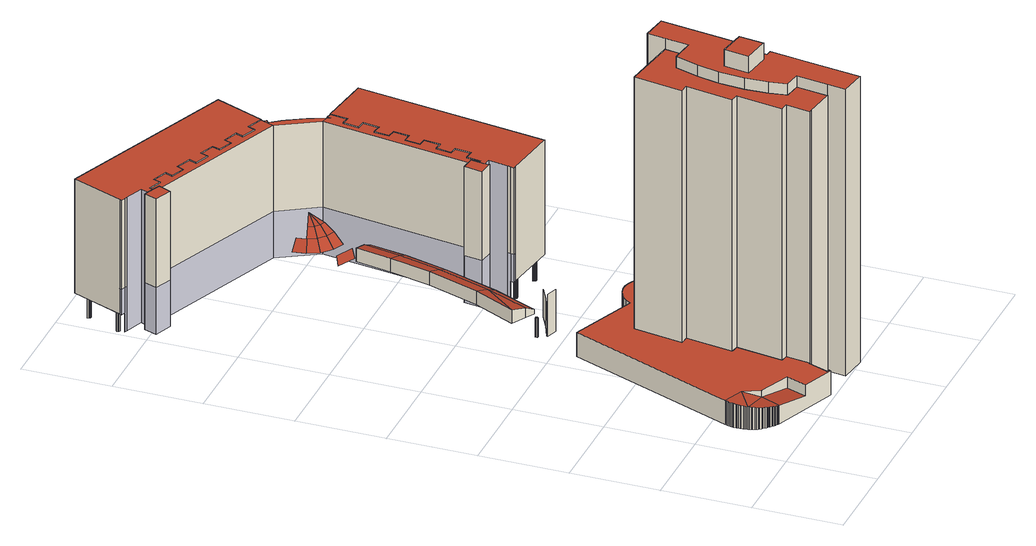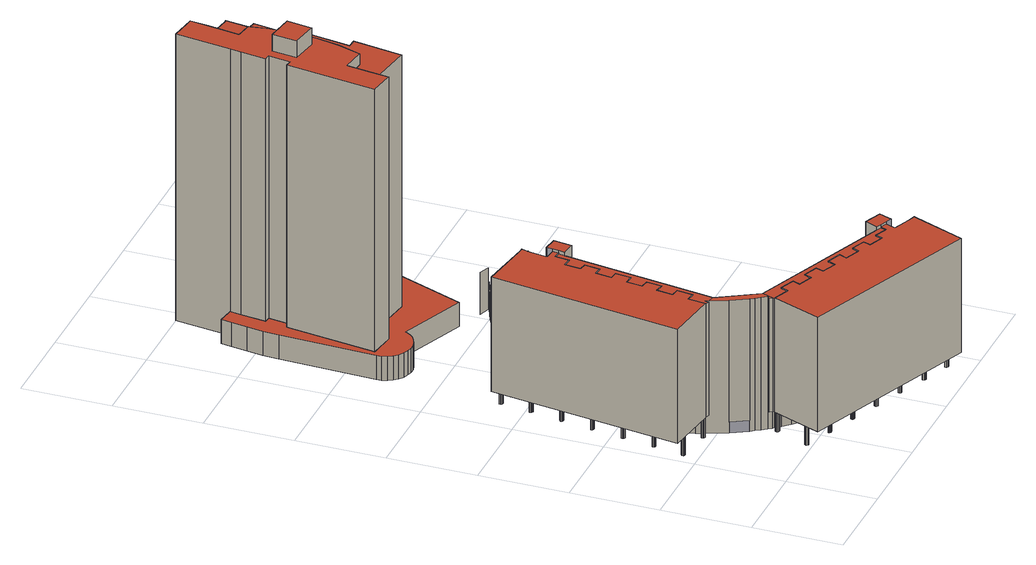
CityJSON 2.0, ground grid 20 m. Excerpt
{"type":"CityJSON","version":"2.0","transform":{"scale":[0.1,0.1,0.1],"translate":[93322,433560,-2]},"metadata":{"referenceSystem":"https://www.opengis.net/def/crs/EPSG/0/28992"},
"CityObjects":{
"building1":{"type":"Building","attributes":{"measuredHeight":71.84,"yearOfConstruction":1994},"address":[{"CountryName":"Nederland","LocalityName":"Rotterdam","ThoroughfareNumber":"3","ThoroughfareName":"Meierijstraat","PostalCode":"3083BA"}],"children":["building1-1","building1-2","building1-3"]},
"building1-1":{"type":"BuildingPart","attributes":{"measuredHeight":71.84},"parents":["building1"],"geometry":[{"type":"Solid","lod":"2","boundaries":[[[[0,1,2,3]],[[4,5,6,7]],[[5,8,9,6]],[[10,11,12,13]],[[14,10,13,15]],[[16,17,18,19]],[[20,21,22,23]],[[24,25,26,27,28]],[[24,29,30,25]],[[29,31,32,30]],[[33,34,35,36]],[[11,37,38,12]],[[39,27,26,40]],[[41,42,39,40,43]],[[43,44,45,41]],[[44,20,23,45]],[[9,8,46,47,48]],[[49,48,47,50]],[[21,16,19,22]],[[17,33,36,18]],[[34,49,50,35]],[[1,4,7,2]],[[37,14,15,38]],[[31,0,3,32]],[[15,13,12,38]],[[16,21,20,44,43,40,26,25,30,32,3,2,7,6,9,48,49,34,33,17],[11,10,14,37]],[[51,52,28,27,39,42,53,54,55,56,57,58,59,60,61,62,63,64,65,66]],[[66,65,1,0]],[[52,51,31,29]],[[64,63,5,4]],[[62,61,46,8]],[[63,62,8,5]],[[51,66,0,31]],[[65,64,4,1]],[[50,47,46,61,60]],[[60,59,35,50]],[[59,58,36,35]],[[58,57,18,36]],[[57,56,19,18]],[[56,55,22,19]],[[28,52,29,24]],[[54,53,45,23]],[[53,42,41,45]],[[55,54,23,22]]]],"semantics":{"surfaces":[{"type":"WallSurface"},{"type":"RoofSurface"},{"type":"GroundSurface"},{"type":"ClosureSurface"}],"values":[[0,0,0,0,0,0,0,0,0,0,0,0,0,0,0,0,0,0,0,0,0,0,0,0,1,1,2,3,3,3,3,3,3,3,3,3,3,3,3,3,3,3,3,3]]}}]},
"building1-2":{"type":"BuildingPart","attributes":{"measuredHeight":65.3},"parents":["building1"],"geometry":[{"type":"Solid","lod":"2","boundaries":[[[[67,68,69,70,71]],[[71,42,41,67]],[[72,73,74,75]],[[46,76,77,47]],[[76,72,75,77]],[[73,78,79,74]],[[78,80,81,79]],[[80,82,83,81]],[[82,84,85,83]],[[84,69,68,85]],[[75,74,79,81,83,85,68,67,41,45,23,22,19,18,36,35,50,47,77]],[[54,53,42,71,70,86,87,88,89,90,91,92,61,60,59,58,57,56,55]],[[58,59,35,36]],[[46,47,50,60,61]],[[59,60,50,35]],[[53,54,23,45]],[[57,58,36,18]],[[61,92,76,46]],[[92,91,72,76]],[[91,90,73,72]],[[55,56,19,22]],[[54,55,22,23]],[[88,87,82,80]],[[90,89,78,73]],[[89,88,80,78]],[[87,86,84,82]],[[86,70,69,84]],[[42,53,45,41]],[[56,57,18,19]]]],"semantics":{"surfaces":[{"type":"WallSurface"},{"type":"RoofSurface"},{"type":"GroundSurface"},{"type":"ClosureSurface"}],"values":[[0,0,0,0,0,0,0,0,0,0,1,2,3,3,3,3,3,3,3,3,3,3,3,3,3,3,3,3,3]]}}]},
"building1-3":{"type":"BuildingPart","attributes":{"measuredHeight":5.75},"parents":["building1"],"geometry":[{"type":"Solid","lod":"2","boundaries":[[[[93,94,95]],[[96,97,98,99]],[[100,101,102,103]],[[104,105,106,107]],[[108,109,110,111]],[[112,113,114,115]],[[113,116,117,114]],[[118,119,120,121]],[[122,118,121,123]],[[124,108,111,125]],[[126,70,69,127]],[[128,129,130,131]],[[132,133,134,135,136]],[[137,138,139,140,141,142]],[[139,96,99,140]],[[97,126,127,98]],[[119,124,125,120]],[[143,100,103,144]],[[105,145,146,106]],[[147,148,149,150]],[[148,112,115,149]],[[101,104,107,102]],[[151,122,123,152]],[[116,153,154,117]],[[28,147,150,24]],[[153,143,144,154]],[[145,151,152,146]],[[109,133,132,110]],[[155,156,157,158]],[[159,160,161,162]],[[163,164,165,166]],[[156,167,168,157]],[[160,169,170,161]],[[171,138,137,172]],[[167,173,174,168]],[[173,175,176,174]],[[177,178,179,180]],[[181,182,183,184]],[[185,186,187,188]],[[189,185,188,190]],[[191,192,193,194]],[[195,196,197,198]],[[182,199,200,183]],[[141,201,202,142]],[[178,128,131,179]],[[203,204,205,206]],[[129,171,172,130]],[[186,177,180,187]],[[192,159,162,193]],[[207,208,209,210]],[[164,155,158,165]],[[175,211,212,176]],[[201,93,95,202]],[[134,195,198,135]],[[208,203,206,209]],[[196,213,214,197]],[[213,215,216,214]],[[217,207,210,218]],[[215,219,220,216]],[[199,191,194,200]],[[204,163,166,205]],[[219,181,184,220]],[[169,221,222,170]],[[221,217,218,222]],[[211,189,190,212]],[[95,94,218]],[[218,94,135,198,197,214,216,220,184,183,200,194,193,162,161,170,222]],[[137,95,218,210,209,206,205,166,165,158,157,168,174,176,212,190,188,187,180,179,131,130,172]],[[142,202,95,137]],[[110,132,136,135,94,93,201,141,140,99,98,127,69,84,82,80,78,73,72,76,46,8,5,4,1,0,31,29,24,150,149,115,114,117,154,144,103,102,107,106,146,152,123,121,120,125,111]],[[138,171,129,128,178,177,186,185,189,211,175,173,167,156,155,164,163,204,203,208,207,217,221,169,160,159,192,191,199,182,181,219,215,213,196,195,134,133,109,108,124,119,118,122,151,145,105,104,101,100,143,153,116,113,112,148,147,28,52,51,66,65,64,63,62,61,92,91,90,89,88,87,86,70,126,97,96,139]],[[66,51,31,0]],[[87,88,80,82]],[[70,86,84,69]],[[91,92,76,72]],[[86,87,82,84]],[[89,90,73,78]],[[90,91,72,73]],[[65,66,0,1]],[[92,61,46,76]],[[88,89,78,80]],[[62,63,5,8]],[[64,65,1,4]],[[52,28,24,29]],[[63,64,4,5]],[[51,52,29,31]],[[61,62,8,46]]]],"semantics":{"surfaces":[{"type":"WallSurface"},{"type":"RoofSurface"},{"type":"GroundSurface"},{"type":"ClosureSurface"}],"values":[[0,0,0,0,0,0,0,0,0,0,0,0,0,0,0,0,0,0,0,0,0,0,0,0,0,0,0,0,0,0,0,0,0,0,0,0,0,0,0,0,0,0,0,0,0,0,0,0,0,0,0,0,0,0,0,0,0,0,0,0,0,0,0,0,0,1,1,1,1,1,2,3,3,3,3,3,3,3,3,3,3,3,3,3,3,3,3]]}}]},
"building2":{"type":"Building","attributes":{"measuredHeight":21.9},"children":["building2-1"],"geometry":[{"type":"MultiSurface","lod":"2","boundaries":[[[223,224,225,226,227]],[[228,229,230,231]],[[232,228,231,233]],[[234,235,236,237]],[[235,238,239,236]],[[240,234,237,241]],[[238,242,243,239]],[[244,240,241,245]],[[244,246,247,248,249,242,238,235,234,240]],[[242,249,250,243]],[[246,244,245,251]],[[249,248,252,250]],[[247,246,251,253]],[[248,247,253,252]],[[254,255,256,257]],[[257,256,258,259]],[[260,261,262,263]],[[263,262,254,264]],[[264,254,257,265]],[[266,260,263,267]],[[259,268,265,257]],[[267,263,264,269]],[[270,271,272,273]],[[274,275,276,277]],[[275,278,279,276]],[[279,278,280,281]],[[282,266,267,269]],[[283,284,276,279]],[[285,286,281,280]],[[287,283,279,281]],[[288,287,281,286]],[[289,284,283]],[[289,283,287]],[[287,288,289]]],"semantics":{"surfaces":[{"type":"WallSurface"},{"type":"GroundSurface"},{"type":"RoofSurface"}],"values":[0,0,0,0,0,0,0,0,1,0,0,0,0,0,2,0,0,2,2,0,0,2,2,2,2,2,0,2,2,2,2,2,2,2]}}]},
"building2-1":{"type":"BuildingInstallation","parents":["building2"],"geometry":[{"type":"MultiSurface","lod":"2","boundaries":[[[282,266,267,269]],[[290,282,269,291]],[[260,261,262,263]],[[261,292,293,262]],[[257,256,258,259]],[[294,293,292,295]],[[256,296,297,258]],[[296,298,299,297]],[[268,290,291,265]],[[266,260,263,267]],[[259,268,265,257]],[[298,294,295,299]],[[254,255,256,257]],[[255,293,294]],[[298,255,294]],[[298,296,256,255]],[[267,263,264,269]],[[264,254,257,265]],[[262,293,255,254]],[[269,264,265,291]],[[263,262,254,264]]],"semantics":{"surfaces":[{"type":"WallSurface"},{"type":"RoofSurface"}],"values":[0,0,0,0,0,0,0,0,0,0,0,0,1,1,1,1,1,1,1,1,1]}}]},
"building3":{"type":"Building","attributes":{"measuredHeight":40.85,"yearOfConstruction":1978},"address":[{"CountryName":"Nederland","LocalityName":"Rotterdam","ThoroughfareNumber":"405-481","ThoroughfareName":"Zuidplein Hoog","PostalCode":"3083BE"}],"children":["building3-1"]},
"building3-1":{"type":"BuildingPart","attributes":{"measuredHeight":32.24},"parents":["building3"],"geometry":[{"type":"Solid","lod":"2","boundaries":[[[[300,301,302,303,304,305,306,307,308,309,310,311,312,313,314,315,316,317,318,319,320,321,322,323,324,325,326,327,328],[329,330,331,332,333,334,335,336,337,338],[339,340,341,342,343,344,345,346,347,348],[349,350,351,352,353,354,355,356,357,358],[359,360,361,362,363,364,365,366,367,368],[369,370,371,372,373,374,375,376,377,378],[379,380,381,382,383,384,385,386,387,388],[389,390,391,392,393,394,395,396,397,398],[399,400,401,402,403,404,405,406,407,408],[409,410,411,412,413,414,415,416,417,418]],[[419,420,421,422,423,424,425,426,427,428,429,430,431,432,433,434,435,436],[437,438,439,440,441,442,443,444,445,446],[447,448,449,450,451,452,453,454,455,456],[457,458,459,460,461,462,463,464,465,466],[467,468,469,470,471,472,473,474,475,476],[477,478,479,480,481,482,483,484,485,486],[487,488,489,490,491,492,493,494,495,496],[497,498,499,500,501,502,503,504,505,506],[507,508,509,510,511,512,513,514,515,516],[517,518,519,520,521,522,523,524,525,526]],[[527,528,341,340]],[[529,530,531,532]],[[533,534,535,536]],[[530,533,536,531]],[[534,537,538,535]],[[537,539,540,538]],[[541,542,543,544]],[[542,545,546,543]],[[547,548,549,550]],[[551,552,326,325]],[[553,554,555,434,433]],[[556,553,433,432]],[[557,558,559,560]],[[561,562,563,564]],[[565,566,567,568]],[[569,570,571,572]],[[573,436,435,574,575]],[[575,576,577,573]],[[570,578,579,571]],[[578,580,581,579]],[[582,583,584,585]],[[586,587,588,589]],[[590,591,592,593]],[[576,594,595,577]],[[594,596,597,595]],[[598,599,600,601]],[[602,598,601,603]],[[604,554,553,605]],[[606,586,589,607]],[[608,604,605,609]],[[587,608,609,588]],[[591,610,611,592]],[[612,613,614,615]],[[580,590,593,581]],[[610,602,603,611]],[[616,557,560,617]],[[618,556,432,431]],[[619,620,621,622]],[[545,612,615,546]],[[623,624,625,626]],[[613,547,550,614]],[[627,628,629,630]],[[583,619,622,584]],[[631,632,501,500]],[[539,633,634,540]],[[635,541,544,636]],[[633,635,636,634]],[[555,574,435,434]],[[599,582,585,600]],[[620,606,607,621]],[[637,638,480,479]],[[639,640,361,360]],[[641,639,360,359]],[[642,643,366,365]],[[644,645,457,466]],[[646,647,475,474]],[[647,648,476,475]],[[648,649,467,476]],[[650,651,478,477]],[[652,653,503,502]],[[654,655,398,397]],[[656,657,415,414]],[[658,659,387,386]],[[660,661,410,409]],[[662,663,336,335]],[[661,664,411,410]],[[665,666,350,349]],[[667,668,329,338]],[[669,670,390,389]],[[666,671,351,350]],[[672,673,402,401]],[[674,675,353,352]],[[676,677,394,393]],[[678,679,383,382]],[[680,527,340,339]],[[681,682,343,342]],[[683,684,356,355]],[[673,685,403,402]],[[686,660,409,418]],[[687,688,413,412]],[[689,690,358,357]],[[624,691,692,625]],[[657,693,416,415]],[[528,681,342,341]],[[679,694,384,383]],[[327,695,696,697,698]],[[699,700,379,388]],[[701,702,377,376]],[[703,683,355,354]],[[704,569,572,705]],[[704,705,567,706,707]],[[707,708,709,704]],[[562,565,568,563]],[[710,711,364,363]],[[712,713,486,485]],[[714,641,359,368]],[[715,716,465,464]],[[717,718,459,458]],[[719,720,482,481]],[[721,722,470,469]],[[723,712,485,484]],[[713,650,477,486]],[[724,725,446,445]],[[726,727,509,508]],[[728,729,461,460]],[[730,731,463,462]],[[732,733,491,490]],[[734,735,456,455]],[[736,732,490,489]],[[735,737,447,456]],[[738,739,518,517]],[[740,726,508,507]],[[567,566,692,691,706]],[[741,742,370,369]],[[743,744,514,513]],[[718,728,460,459]],[[745,746,454,453]],[[731,715,464,463]],[[747,748,512,511]],[[749,750,449,448]],[[559,558,561,564,751]],[[716,644,466,465]],[[752,747,511,510]],[[753,754,439,438]],[[755,740,507,516]],[[744,756,515,514]],[[757,758,487,496]],[[759,760,452,451]],[[761,736,489,488]],[[762,757,496,495]],[[742,763,371,370]],[[760,745,453,452]],[[764,765,444,443]],[[729,730,462,461]],[[645,717,458,457]],[[766,762,495,494]],[[727,752,510,509]],[[767,701,376,375]],[[768,738,517,526]],[[758,761,488,487]],[[763,769,372,371]],[[733,770,492,491]],[[771,646,474,473]],[[772,766,494,493]],[[773,723,484,483]],[[651,637,479,478]],[[638,719,481,480]],[[720,773,483,482]],[[774,771,473,472]],[[722,775,471,470]],[[775,774,472,471]],[[649,776,468,467]],[[776,721,469,468]],[[754,777,440,439]],[[778,779,442,441]],[[777,778,441,440]],[[779,764,443,442]],[[780,753,438,437]],[[765,724,445,444]],[[725,780,437,446]],[[737,749,448,447]],[[781,768,526,525]],[[739,782,519,518]],[[748,743,513,512]],[[552,695,327,326]],[[783,784,498,497]],[[785,786,374,373]],[[787,788,334,333]],[[789,790,406,405]],[[791,672,401,400]],[[632,652,502,501]],[[792,741,369,378]],[[788,662,335,334]],[[653,793,504,503]],[[793,794,505,504]],[[794,795,506,505]],[[663,796,337,336]],[[797,798,332,331]],[[798,787,333,332]],[[685,799,404,403]],[[800,797,331,330]],[[801,791,400,399]],[[784,802,499,498]],[[770,772,493,492]],[[803,759,451,450]],[[804,805,521,520]],[[746,734,455,454]],[[756,755,516,515]],[[806,807,408,407]],[[786,767,375,374]],[[799,789,405,404]],[[795,783,497,506]],[[790,806,407,406]],[[782,804,520,519]],[[808,809,523,522]],[[810,781,525,524]],[[702,792,378,377]],[[769,785,373,372]],[[796,667,338,337]],[[807,801,399,408]],[[750,803,450,449]],[[802,631,500,499]],[[668,800,330,329]],[[805,808,522,521]],[[809,810,524,523]],[[811,812,392,391]],[[812,676,393,392]],[[677,813,395,394]],[[814,654,397,396]],[[655,669,389,398]],[[670,811,391,390]],[[815,816,381,380]],[[816,678,382,381]],[[694,817,385,384]],[[688,656,414,413]],[[818,680,339,348]],[[700,815,380,379]],[[682,819,344,343]],[[819,820,345,344]],[[820,821,346,345]],[[822,818,348,347]],[[640,823,362,361]],[[693,824,417,416]],[[690,665,349,358]],[[664,687,412,411]],[[825,714,368,367]],[[823,710,363,362]],[[824,686,418,417]],[[671,674,352,351]],[[643,825,367,366]],[[826,310,309,827]],[[629,628,828,618,431,829,830]],[[829,431,430,831]],[[832,426,425,833]],[[834,427,426,832]],[[835,307,306,836]],[[837,302,301,838]],[[839,318,317,840]],[[841,313,312,842]],[[831,430,429,843]],[[844,314,313,841]],[[843,429,428,845]],[[846,422,421,847]],[[848,424,423,849]],[[845,428,427,834]],[[659,699,388,387]],[[684,689,357,356]],[[850,303,302,837]],[[821,822,347,346]],[[817,658,386,385]],[[813,814,396,395]],[[851,328,327,698]],[[838,301,300,852]],[[852,300,328,851]],[[675,703,354,353]],[[833,425,424,848]],[[853,305,304,854]],[[847,421,420,855]],[[840,317,316,856]],[[857,858,323,322]],[[842,312,311,859]],[[849,423,422,846]],[[860,861,862,627,630]],[[697,696,862,861]],[[321,863,864,857,322]],[[863,865,866,864]],[[867,315,314,844]],[[859,311,310,826]],[[836,306,305,853]],[[711,642,365,364]],[[868,319,318,839]],[[856,316,315,867]],[[854,304,303,850]],[[827,309,308,869]],[[869,308,307,835]],[[865,870,871,866]],[[870,872,873,871]],[[874,875,751,564,876]],[[877,875,874,878]],[[548,324,323,858,549]],[[548,551,325,324]],[[876,879,880,874]],[[879,881,882,880]],[[881,883,884,882]],[[883,885,886,884]],[[885,887,888,886]],[[887,529,532,888]],[[563,568,828,628,627,862,696,695,552,551]],[[873,889,878,874,880,882,884,886,888,532,531,536,535,538,540,634,636,544,543,546,615,614,550,549,858,857,864,866,871]],[[559,751,875,877,617,560]],[[587,586,606,620,619,583,582,599,598,602,610,591,590,580,578,570,569,704,709,890,891,596,594,576,575,574,555,554,604,608]],[[876,564,563,551,548,547,613,612,545,542,541,635,633,539,537,534,533,530,529,887,885,883,881,879]],[[601,600,585,584,622,621,607,589,588,609,605,553,556,618,828,568,567,705,572,571,579,581,593,592,611,603]],[[623,708,707,706,691,624]],[[702,701,767,786,785,769,763,742,741,792]],[[748,747,752,727,726,740,755,756,744,743]],[[667,796,663,662,788,787,798,797,800,668]],[[781,810,809,808,805,804,782,739,738,768]],[[802,784,783,795,794,793,653,652,632,631]],[[820,819,682,681,528,527,680,818,822,821]],[[718,717,645,644,716,715,731,730,729,728]],[[648,647,646,771,774,775,722,721,776,649]],[[759,803,750,749,737,735,734,746,745,760]],[[791,801,807,806,790,789,799,685,673,672]],[[723,773,720,719,638,637,651,650,713,712]],[[762,766,772,770,733,732,736,761,758,757]],[[754,753,780,725,724,765,764,779,778,777]],[[812,811,670,669,655,654,814,813,677,676]],[[816,815,700,699,659,658,817,694,679,678]],[[675,674,671,666,665,690,689,684,683,703]],[[824,693,657,656,688,687,664,661,660,686]],[[643,642,711,710,823,640,639,641,714,825]],[[830,829,831,843,845,834,832,833,848,849,846,847,855,892,893,894,895,896,897,898,899,900,901,902,903,904,905,906,907,908,868,839,840,856,867,844,841,842,859,826,827,869,835,836,853,854,850,837,838,852,851,698,697,861,860]],[[896,626,625,897]],[[902,561,558,903]],[[903,558,557,904]],[[420,595,597,892,855]],[[893,892,597,596,891]],[[901,562,561,902]],[[320,319,870,865]],[[577,419,436,573]],[[906,905,616,617,877,878]],[[896,895,709,708,623,626]],[[868,908,872,870,319]],[[904,557,616,905]],[[899,566,565,900]],[[906,878,889,907]],[[893,891,890,894]],[[595,420,419,577]],[[908,907,889,873,872]],[[898,692,566,899]],[[321,320,865,863]],[[860,630,629,830]],[[897,625,692,898]],[[900,565,562,901]],[[894,890,709,895]]]],"semantics":{"surfaces":[{"type":"OuterCeilingSurface"},{"type":"WallSurface"},{"type":"RoofSurface"},{"type":"GroundSurface"},{"type":"ClosureSurface"}],"values":[[0,0,1,1,1,1,1,1,1,1,1,1,1,1,1,1,1,1,1,1,1,1,1,1,1,1,1,1,1,1,1,1,1,1,1,1,1,1,1,1,1,1,1,1,1,1,1,1,1,1,1,1,1,1,1,1,1,1,1,1,1,1,1,1,1,1,1,1,1,1,1,1,1,1,1,1,1,1,1,1,1,1,1,1,1,1,1,1,1,1,1,1,1,1,1,1,1,1,1,1,1,1,1,1,1,1,1,1,1,1,1,1,1,1,1,1,1,1,1,1,1,1,1,1,1,1,1,1,1,1,1,1,1,1,1,1,1,1,1,1,1,1,1,1,1,1,1,1,1,1,1,1,1,1,1,1,1,1,1,1,1,1,1,1,1,1,1,1,1,1,1,1,1,1,1,1,1,1,1,1,1,1,1,1,1,1,1,1,1,1,1,1,1,1,1,1,1,1,1,1,1,1,1,1,1,1,1,1,1,1,1,1,1,1,1,1,1,1,1,1,1,1,1,1,1,1,1,1,1,1,1,1,1,1,1,1,1,1,1,1,1,1,1,1,1,1,1,1,1,1,1,1,1,1,1,1,1,1,1,1,1,1,1,1,1,1,1,1,1,1,1,1,1,1,1,1,1,1,1,1,1,1,1,1,1,1,1,1,1,2,2,2,2,2,2,2,3,3,3,3,3,3,3,3,3,3,3,3,3,3,3,3,3,3,3,4,4,4,4,4,4,4,4,4,4,4,4,4,4,4,4,4,4,4,4,4,4,4]]}}]}
},
"vertices":[
[446,210,64],[453,259,64],[453,259,686],[446,210,686],[467,257,64],[497,461,64],[497,461,686],[467,257,686],[439,469,64],[439,469,686],[362,218,686],[424,209,686],[424,209,725],[362,218,725],[371,275,686],[371,275,725],[339,220,686],[344,277,686],[344,277,660],[339,220,660],[349,128,686],[342,167,686],[342,167,660],[349,128,660],[448,126,64],[448,126,686],[430,0,686],[430,0,7],[448,126,7],[452,150,64],[452,150,686],[460,208,64],[460,208,686],[355,328,686],[372,381,686],[372,381,660],[355,328,660],[432,265,686],[432,265,725],[369,9,7],[369,9,686],[375,50,660],[375,50,7],[375,50,686],[386,122,686],[386,122,660],[434,428,64],[434,428,660],[434,428,686],[426,374,686],[426,374,660],[460,208,7],[452,150,7],[386,122,7],[349,128,7],[342,167,7],[339,220,7],[344,277,7],[355,328,7],[372,381,7],[426,374,7],[434,428,7],[439,469,7],[497,461,7],[467,257,7],[453,259,7],[446,210,7],
[307,61,660],[301,61,660],[301,61,64],[301,61,7],[307,61,7],[287,336,64],[307,334,64],[307,334,660],[287,336,660],[305,448,64],[305,448,660],[290,227,64],[290,227,660],[308,224,64],[308,224,660],[292,119,64],[292,119,660],[309,116,64],[309,116,660],[309,116,7],[292,119,7],[308,224,7],[290,227,7],[307,334,7],[287,336,7],[305,448,7],
[162,114,64],[144,152,64],[162,114,49],[288,14,7],[282,17,7],[282,17,64],[288,14,64],[506,492,7],[500,502,7],[500,502,64],[506,492,64],[492,511,7],[482,518,7],[482,518,64],[492,511,64],[406,503,7],[399,492,7],[399,492,64],[406,503,64],[496,181,7],[501,217,7],[501,217,64],[496,181,64],[503,253,7],[503,253,64],[435,523,7],[424,518,7],[424,518,64],[435,523,64],[447,526,7],[447,526,64],[414,512,7],[414,512,64],[299,62,7],[299,62,64],[131,72,7],[134,71,7],[134,71,51],[131,72,52],[249,552,64],[249,552,7],[98,170,7],[98,170,64],[107,193,64],[139,68,50],[139,68,7],[286,10,7],[286,10,64],[215,38,64],[215,38,37],[510,481,7],[510,481,64],[471,523,7],[471,523,64],[485,120,7],[490,144,7],[490,144,64],[485,120,64],[459,526,7],[459,526,64],[511,469,7],[511,469,64],[105,97,7],[107,94,7],[107,94,57],[105,97,57],[93,133,7],[94,129,7],[94,129,61],[93,133,61],[102,103,7],[103,100,7],[103,100,58],[102,103,58],[109,92,7],[109,92,56],[94,126,7],[94,126,61],[136,69,7],[136,69,51],[112,89,7],[112,89,56],[114,86,7],[114,86,55],[126,76,7],[128,74,7],[128,74,52],[126,76,53],[93,150,7],[93,146,7],[93,146,62],[93,150,63],[121,80,7],[123,78,7],[123,78,53],[121,80,54],[119,82,7],[119,82,54],[93,139,7],[93,136,7],[93,136,61],[93,139,62],[97,167,7],[96,164,7],[96,164,64],[97,167,64],[93,143,7],[93,143,62],[232,85,64],[232,85,37],[99,110,7],[100,107,7],[100,107,59],[99,110,59],[97,116,7],[98,113,7],[98,113,59],[97,116,60],[116,84,7],[116,84,55],[95,160,7],[95,160,63],[94,157,7],[94,157,63],[96,119,7],[96,119,60],[94,153,7],[94,153,63],[95,123,7],[95,123,60],
[258,602,51],[234,610,51],[234,610,117],[234,610,150],[258,602,150],[271,628,117],[234,612,117],[234,612,51],[271,628,51],[303,646,117],[303,646,51],[294,658,6],[294,656,6],[294,656,51],[294,658,51],[295,655,6],[295,655,51],[294,660,6],[294,660,51],[297,655,6],[297,655,51],[296,660,6],[296,660,51],[298,660,6],[299,659,6],[299,657,6],[298,656,6],[298,656,51],[298,660,51],[299,657,51],[299,659,51],[269,861,139],[227,739,139],[250,728,126],[295,854,125],[250,728,117],[295,854,117],[260,963,117],[237,870,117],[237,870,149],[260,963,149],[292,956,140],[320,951,125],[274,1044,117],[274,1044,149],[320,951,117],[307,1039,140],[248,1077,138],[244,1072,117],[285,1052,117],[287,1058,138],[231,1168,138],[234,1139,138],[255,1145,160],[252,1167,160],[247,1113,138],[265,1126,160],[269,1093,138],[281,1111,160],[307,1039,117],[284,1140,175],[277,1152,175],[296,1081,138],[301,1102,160],[294,1131,175],[306,1125,175],[315,1164,186],
[335,1035,117],[335,1035,125],[197,753,117],[197,753,149],[151,658,149],[151,658,117],[203,628,128],[203,628,117],[184,639,140],[184,639,117],
[404,1301,51],[394,1313,51],[380,1328,51],[364,1343,51],[348,1357,51],[330,1371,51],[312,1384,51],[293,1396,51],[286,1400,51],[273,1407,51],[253,1417,51],[233,1426,51],[212,1433,51],[167,1446,51],[121,1454,51],[98,1456,51],[76,1457,51],[56,1457,51],[35,1456,51],[17,1454,51],[8,1457,51],[10,1462,51],[56,1578,51],[461,1417,51],[417,1306,51],[416,1301,51],[420,1295,51],[414,1290,51],[408,1297,51],[411,1313,51],[411,1310,51],[412,1308,51],[414,1307,51],[417,1307,51],[418,1309,51],[419,1311,51],[418,1314,51],[416,1315,51],[413,1315,51],[46,1547,51],[44,1546,51],[43,1543,51],[44,1541,51],[45,1539,51],[48,1539,51],[50,1540,51],[51,1543,51],[51,1545,51],[49,1547,51],[111,1522,51],[109,1520,51],[108,1518,51],[109,1516,51],[111,1514,51],[113,1514,51],[115,1515,51],[116,1517,51],[115,1520,51],[114,1521,51],[14,1467,51],[15,1465,51],[18,1464,51],[20,1465,51],[22,1467,51],[22,1469,51],[20,1471,51],[18,1472,51],[16,1472,51],[14,1470,51],[443,1390,51],[441,1389,51],[440,1386,51],[441,1384,51],[444,1383,51],[446,1383,51],[448,1385,51],[448,1387,51],[447,1389,51],[445,1391,51],[383,1410,51],[384,1413,51],[383,1415,51],[381,1416,51],[378,1416,51],[376,1415,51],[376,1412,51],[376,1410,51],[379,1409,51],[381,1409,51],[314,1434,51],[316,1435,51],[317,1438,51],[316,1440,51],[314,1441,51],[312,1441,51],[310,1440,51],[309,1438,51],[310,1435,51],[312,1434,51],[247,1460,51],[249,1462,51],[250,1464,51],[249,1466,51],[247,1468,51],[245,1468,51],[243,1467,51],[242,1464,51],[243,1462,51],[245,1460,51],[182,1488,51],[183,1490,51],[182,1493,51],[180,1494,51],[178,1494,51],[176,1493,51],[175,1491,51],[176,1488,51],[177,1487,51],[180,1487,51],[414,751,51],[416,760,51],[425,772,51],[449,810,51],[469,850,51],[485,892,51],[496,936,51],[503,980,51],[505,1025,51],[502,1073,51],[494,1117,51],[483,1158,51],[476,1176,51],[477,1184,51],[488,1182,51],[607,1165,51],[543,733,51],[420,751,51],[495,1179,51],[494,1181,51],[491,1182,51],[489,1181,51],[488,1179,51],[488,1176,51],[489,1174,51],[491,1174,51],[494,1174,51],[495,1176,51],[573,1169,51],[571,1168,51],[569,1166,51],[570,1164,51],[571,1162,51],[574,1161,51],[576,1162,51],[577,1164,51],[577,1167,51],[575,1169,51],[428,757,51],[426,756,51],[425,753,51],[426,751,51],[428,750,51],[431,750,51],[432,751,51],[433,754,51],[432,756,51],[430,757,51],[513,744,51],[511,746,51],[509,746,51],[506,745,51],[505,743,51],[506,740,51],[508,738,51],[510,738,51],[512,739,51],[513,741,51],[519,807,51],[521,808,51],[523,810,51],[523,812,51],[522,814,51],[520,815,51],[518,815,51],[516,813,51],[516,810,51],[517,808,51],[527,880,51],[529,878,51],[531,878,51],[533,880,51],[534,882,51],[533,885,51],[531,886,51],[529,886,51],[527,885,51],[526,882,51],[544,956,51],[542,957,51],[540,957,51],[538,956,51],[537,954,51],[537,951,51],[539,950,51],[542,950,51],[544,951,51],[545,953,51],[552,1021,51],[554,1022,51],[555,1024,51],[555,1027,51],[553,1028,51],[551,1029,51],[549,1028,51],[547,1025,51],[548,1023,51],[550,1021,51],[557,1097,51],[558,1094,51],[559,1092,51],[562,1092,51],[564,1093,51],[565,1095,51],[565,1098,51],[563,1099,51],[561,1100,51],[559,1099,51],[44,1546,6],[43,1543,6],[171,1384,320],[178,1400,320],[178,1400,322],[171,1384,322],[213,1386,320],[206,1369,320],[206,1369,322],[213,1386,322],[239,1356,320],[239,1356,322],[246,1374,320],[246,1374,322],[306,1330,320],[313,1347,320],[313,1347,322],[306,1330,322],[347,1334,320],[347,1334,322],[380,1321,320],[417,1306,320],[417,1306,322],[380,1321,322],[416,1301,320],[420,1295,320],[488,1182,320],[488,1182,322],[607,1165,322],[477,1184,320],[30,1390,117],[70,1374,117],[70,1374,327],[30,1390,327],[82,1403,117],[405,1275,117],[405,1275,320],[82,1403,320],[457,1186,117],[405,842,117],[405,842,320],[457,1186,320],[418,826,322],[422,858,322],[422,858,320],[418,826,320],[420,751,117],[543,733,322],[420,751,322],[414,751,322],[414,751,117],[442,856,322],[442,856,320],[446,892,322],[446,892,320],[463,999,322],[467,1035,322],[467,1035,320],[463,999,320],[478,1106,322],[459,1108,322],[459,1108,320],[478,1106,320],[429,895,322],[434,929,322],[434,929,320],[429,895,320],[416,760,322],[416,760,117],[417,767,322],[417,767,117],[439,966,322],[443,1001,322],[443,1001,320],[439,966,320],[457,964,322],[457,964,320],[483,1141,322],[483,1141,320],[473,1069,322],[473,1069,320],[464,1144,322],[464,1144,320],[452,927,322],[452,927,320],[340,1317,320],[373,1304,320],[373,1304,322],[340,1317,322],[41,1419,117],[41,1419,327],[476,1176,320],[449,1038,322],[453,1072,322],[453,1072,320],[449,1038,320],[400,800,328],[368,804,328],[368,804,117],[400,800,117],[436,1258,320],[457,1222,320],[457,1222,32],[436,1258,32],[538,956,6],[537,954,6],[280,1360,320],[280,1360,322],[274,1343,320],[274,1343,322],[523,810,6],[523,812,6],[15,1465,6],[18,1464,6],[14,1467,6],[20,1471,6],[18,1472,6],[430,757,6],[428,757,6],[510,738,6],[512,739,6],[513,741,6],[513,744,6],[519,807,6],[521,808,6],[537,951,6],[539,950,6],[310,1435,6],[312,1434,6],[176,1493,6],[175,1491,6],[376,1410,6],[379,1409,6],[182,1488,6],[183,1490,6],[419,1311,6],[418,1314,6],[182,1493,6],[111,1522,6],[109,1520,6],[413,1315,6],[411,1313,6],[314,1434,6],[316,1435,6],[108,1518,6],[250,1464,6],[249,1466,6],[109,1516,6],[111,1514,6],[314,1441,6],[312,1441,6],[381,1416,6],[378,1416,6],[46,1547,6],[44,1541,6],[45,1539,6],[115,1515,6],[116,1517,6],[247,1468,6],[180,1487,6],[180,1494,6],[178,1494,6],[115,1520,6],[114,1521,6],[374,846,328],[374,846,117],[176,1488,6],[376,1415,6],[414,1290,320],[422,1278,320],[422,1278,6],[414,1290,6],[381,1409,6],[383,1410,6],[448,1387,6],[447,1389,6],[113,1514,6],[403,828,322],[403,828,320],[405,842,328],[403,828,328],[401,814,328],[401,814,322],[22,1467,6],[22,1469,6],[516,810,6],[517,808,6],[14,1470,6],[433,754,6],[432,756,6],[426,756,6],[425,753,6],[522,814,6],[520,815,6],[509,746,6],[506,745,6],[516,813,6],[494,1174,6],[495,1176,6],[554,1022,6],[555,1024,6],[426,751,6],[428,750,6],[431,750,6],[432,751,6],[533,880,6],[534,882,6],[577,1167,6],[575,1169,6],[531,878,6],[573,1169,6],[557,1097,6],[558,1094,6],[552,1021,6],[443,1390,6],[441,1389,6],[549,1028,6],[547,1025,6],[576,1162,6],[577,1164,6],[553,1028,6],[551,1029,6],[571,1168,6],[569,1166,6],[82,1403,327],[555,1027,6],[494,1181,6],[491,1182,6],[550,1021,6],[548,1023,6],[526,882,6],[527,880,6],[571,1162,6],[574,1161,6],[529,878,6],[527,885,6],[440,1386,6],[489,1174,6],[491,1174,6],[529,886,6],[448,1385,6],[559,1099,6],[441,1384,6],[533,885,6],[508,738,6],[531,886,6],[518,815,6],[506,740,6],[505,743,6],[511,746,6],[489,1181,6],[488,1179,6],[488,1176,6],[495,1179,6],[561,1100,6],[559,1092,6],[544,956,6],[542,957,6],[444,1383,6],[446,1383,6],[417,1307,6],[418,1309,6],[243,1467,6],[242,1464,6],[249,1462,6],[445,1391,6],[542,950,6],[544,951,6],[545,953,6],[416,1315,6],[412,1308,6],[414,1307,6],[245,1468,6],[411,1310,6],[247,1460,6],[540,957,6],[570,1164,6],[562,1092,6],[564,1093,6],[243,1462,6],[245,1460,6],[565,1095,6],[565,1098,6],[563,1099,6],[317,1438,6],[316,1440,6],[310,1440,6],[309,1438,6],[384,1413,6],[383,1415,6],[376,1412,6],[49,1547,6],[48,1539,6],[50,1540,6],[51,1543,6],[51,1545,6],[20,1465,6],[177,1487,6],[16,1472,6],[253,1417,6],[273,1407,6],[473,1184,320],[476,1176,6],[457,1222,6],[483,1158,6],[503,980,6],[496,936,6],[505,1025,6],[293,1396,6],[312,1384,6],[380,1328,6],[394,1313,6],[35,1456,6],[56,1457,6],[167,1446,6],[212,1433,6],[494,1117,6],[121,1454,6],[502,1073,6],[449,810,6],[425,772,6],[485,892,6],[469,850,6],[364,1343,6],[408,1297,6],[404,1301,6],[330,1371,6],[348,1357,6],[416,760,6],[76,1457,6],[56,1578,322],[461,1417,322],[233,1426,6],[436,1258,6],[430,1267,6],[430,1267,320],[10,1462,111],[10,1462,322],[8,1457,111],[8,1457,322],[98,1456,6],[17,1454,6],[286,1400,6],[17,1454,111],[17,1454,322],[23,1452,111],[23,1452,322],[71,1408,322],[71,1408,327],[71,1408,320],[56,1414,327],[56,1414,322],[76,1422,320],[76,1422,322],[106,1410,320],[106,1410,322],[112,1426,320],[112,1426,322],[146,1413,320],[146,1413,322],[140,1396,320],[140,1396,322],[64,1436,322],[425,811,322],[419,766,322],[417,767,6],[419,766,6],[425,811,6],[401,814,6],[400,800,6],[368,804,6],[374,846,6],[405,842,6],[457,1186,6],[405,1275,6],[82,1403,6],[70,1374,6],[30,1390,6],[41,1419,6],[56,1414,6],[64,1436,6],[23,1452,6]
]}
